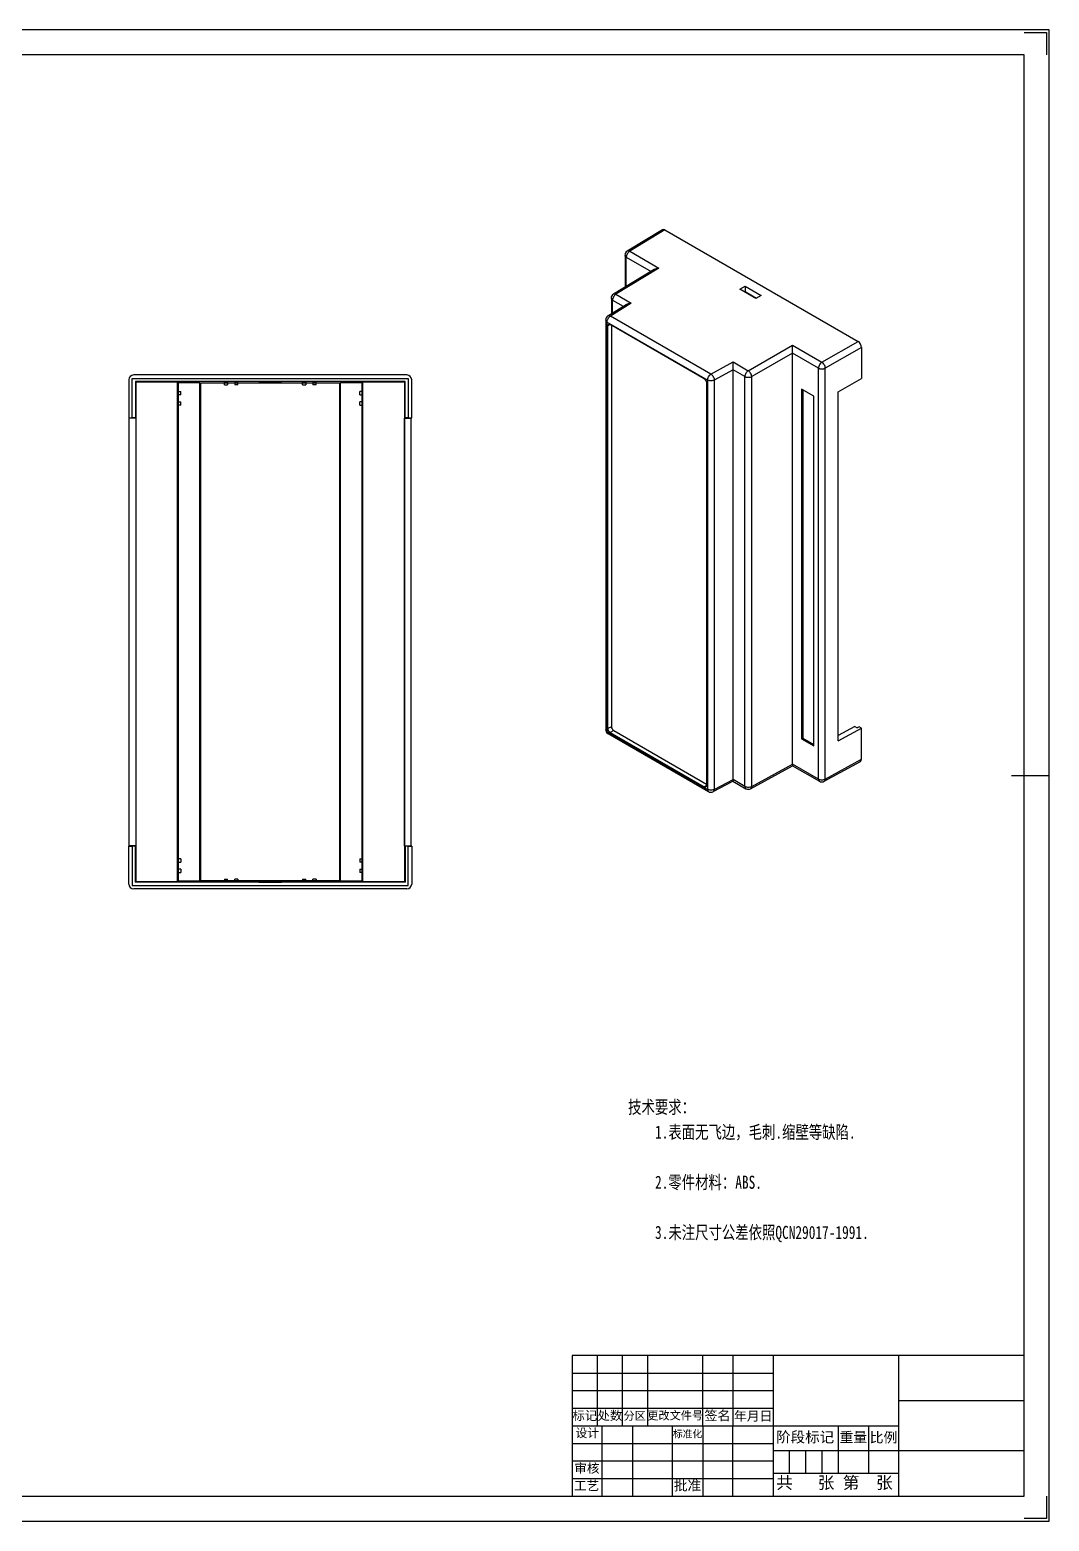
# Model space of a CAD drawing. Header units: millimetres. Extents: x 861 to 1514, y -315 to 146.
# Drawn here: x 1198.8 to 1514.2, y -315 to 146.4 of the extents above; entities that cross this region are included whole.
import ezdxf

# ---------------------------------------------------------------- set-up
doc = ezdxf.new("R2010")
doc.units = ezdxf.units.MM
doc.layers.get('0').update_dxf_attribs({"lineweight": 0})
for name, color, linetype, lineweight in [('图框_内框线', 5, 'Continuous', 50), ('图框_外框线', 7, 'Continuous', 0), ('图框_标题栏文字', 6, 'Continuous', 0), ('图框_角线', 5, 'Continuous', 140)]:
    doc.layers.add(name, color=color, linetype=linetype, lineweight=lineweight)
doc.styles.add('UserTxtStyle1', font='', dxfattribs={"width": 0.75})
doc.styles.add('工程字', font='')
doc.styles.get('UserTxtStyle1').set_extended_font_data('SimSun')
doc.styles.get('工程字').set_extended_font_data('FangSong_GB2312')

msp = doc.modelspace()

# ---------------------------------------------------------------- linework, layer by layer
at = {"color": 0, "linetype": 'Continuous', "lineweight": 25}
for p, q in [((1394.535, 84.52), (1383.629, 77.93)), ((1395.294, 84.451), (1384.394, 77.864)), ((1395.294, 84.451), (1455.045, 49.954)), ((1382.905, 76.646), (1382.905, 76.648)), ((1382.967, 76.648), (1382.967, 66.72)), ((1383.344, 66.949), (1383.344, 76.034)), ((1383.344, 76.034), (1391.022, 71.601)), ((1384.394, 77.864), (1393.465, 72.627)), ((1391.988, 72.186), (1379.415, 64.568)), ((1393.465, 72.627), (1380.151, 64.561)), ((1418.452, 66.132), (1420.078, 67.09)), ((1423.401, 63.274), (1418.452, 66.132)), ((1419.887, 65.303), (1420.078, 65.416)), ((1420.078, 67.09), (1420.078, 65.416)), ((1420.078, 67.09), (1425.028, 64.232)), ((1420.078, 65.416), (1423.593, 63.387)), ((1377.633, 57.86), (1383.36, 61.452)), ((1384.856, 61.845), (1378.419, 57.808)), ((1378.662, 63.342), (1378.662, 63.344)), ((1378.724, 63.344), (1378.724, 58.544)), ((1379.101, 58.781), (1379.101, 62.73)), ((1379.101, 62.73), (1382.38, 60.837)), ((1380.151, 64.561), (1384.856, 61.845)), ((1425.028, 64.232), (1423.401, 63.274)), ((1376.99, 56.594), (1376.99, -70.049)), ((1377.369, 55.977), (1377.369, -70.666)), ((1408.481, 38.015), (1377.369, 55.977)), ((1409.531, 39.846), (1378.419, 57.808)), ((1378.394, 55.18), (1377.687, 54.771)), ((1377.687, -69.827), (1377.687, 54.771)), ((1407.456, 38.401), (1378.394, 55.18)), ((1378.748, 54.975), (1378.748, -69.215)), ((1421.093, 40.924), (1434.79, 48.769)), ((1434.786, 46.322), (1422.149, 39.084)), ((1442.811, 41.701), (1434.786, 46.334)), ((1434.786, -80.769), (1434.786, 46.322)), ((1434.79, 48.769), (1443.861, 43.532)), ((1443.861, 43.532), (1455.045, 49.954)), ((1456.105, 48.117), (1444.919, 41.693)), ((1456.105, 48.117), (1456.105, 38.523)), ((1409.531, 39.846), (1416.388, 43.64)), ((1416.388, 43.64), (1421.093, 40.924)), ((1442.811, -85.415), (1442.811, 41.701)), ((1444.919, -85.422), (1444.919, 41.693)), ((1229.452, 38.094), (1229.452, 26.344)), ((1230.502, 26.344), (1230.502, 38.544)), ((1230.502, 38.544), (1315.902, 38.544)), ((1315.452, 39.594), (1230.952, 39.594)), ((1231.512, 37.536), (1231.512, 26.336)), ((1231.695, 37.391), (1231.512, 37.536)), ((1314.892, 37.536), (1231.512, 37.536)), ((1231.695, -117.203), (1231.695, 37.391)), ((1244.523, 37.391), (1231.695, 37.391)), ((1244.523, -117.203), (1244.523, 37.391)), ((1244.523, 37.391), (1244.795, 37.197)), ((1244.795, -117.009), (1244.795, 37.197)), ((1251.438, 37.197), (1244.795, 37.197)), ((1251.438, -117.009), (1251.438, 37.197)), ((1251.438, 37.197), (1251.706, 37.111)), ((1251.706, -116.923), (1251.706, 37.111)), ((1294.698, 37.111), (1251.706, 37.111)), ((1259.002, 36.544), (1259.002, 37.452)), ((1259.002, 37.452), (1260.002, 37.452)), ((1260.002, 37.452), (1260.002, 36.544)), ((1262.202, 37.452), (1262.202, 36.544)), ((1263.202, 37.452), (1262.202, 37.452)), ((1263.202, 36.544), (1263.202, 37.452)), ((1269.702, 37.506), (1269.702, 37.483)), ((1276.702, 37.506), (1269.702, 37.506)), ((1269.702, 37.483), (1276.702, 37.483)), ((1276.702, 37.483), (1276.702, 37.506)), ((1283.202, 36.544), (1283.202, 37.452)), ((1283.202, 37.452), (1284.202, 37.452)), ((1284.202, 37.452), (1284.202, 36.544)), ((1286.402, 37.452), (1286.402, 36.544)), ((1287.402, 37.452), (1286.402, 37.452)), ((1287.402, 36.544), (1287.402, 37.452)), ((1294.698, 37.111), (1294.966, 37.197)), ((1294.698, -116.923), (1294.698, 37.111)), ((1294.966, -117.009), (1294.966, 37.197)), ((1301.61, 37.197), (1294.966, 37.197)), ((1301.61, 37.197), (1301.881, 37.391)), ((1301.61, -117.009), (1301.61, 37.197)), ((1301.881, -117.203), (1301.881, 37.391)), ((1314.709, 37.391), (1301.881, 37.391)), ((1314.892, 37.536), (1314.709, 37.391)), ((1314.709, 37.391), (1314.709, -117.203)), ((1314.892, 26.336), (1314.892, 37.536)), ((1315.902, 38.544), (1315.902, 26.344)), ((1316.952, 26.344), (1316.952, 38.094)), ((1408.163, 37.176), (1408.163, -87.422)), ((1408.481, 38.015), (1408.481, -88.628)), ((1416.366, 41.204), (1410.568, 37.996)), ((1410.568, 37.996), (1410.568, -88.647)), ((1420.043, 39.093), (1416.366, 41.216)), ((1416.366, -85.571), (1416.366, 41.204)), ((1420.043, -87.706), (1420.043, 39.093)), ((1422.149, -87.714), (1422.149, 39.084)), ((1448.943, 34.411), (1456.105, 38.523)), ((1244.523, 34.494), (1245.502, 34.494)), ((1245.502, 33.494), (1244.523, 33.494)), ((1245.502, 33.494), (1245.502, 34.494)), ((1259.002, 36.544), (1260.002, 36.544)), ((1263.202, 36.544), (1262.202, 36.544)), ((1283.202, 36.544), (1284.202, 36.544)), ((1287.402, 36.544), (1286.402, 36.544)), ((1300.902, 33.494), (1300.902, 34.494)), ((1301.881, 34.494), (1300.902, 34.494)), ((1300.902, 33.494), (1301.881, 33.494)), ((1437.579, 35.257), (1437.579, -72.929)), ((1441.397, 33.053), (1437.579, 35.257)), ((1437.933, 35.053), (1437.933, -72.725)), ((1441.397, -75.134), (1441.397, 33.053)), ((1448.943, -73.612), (1448.943, 34.411)), ((1244.523, 31.294), (1245.502, 31.294)), ((1245.502, 30.294), (1244.523, 30.294)), ((1245.502, 30.294), (1245.502, 31.294)), ((1300.902, 30.294), (1300.902, 31.294)), ((1301.881, 31.294), (1300.902, 31.294)), ((1300.902, 30.294), (1301.881, 30.294)), ((1229.58, 26.244), (1229.452, 26.344)), ((1229.452, 26.344), (1230.502, 26.344)), ((1229.58, -106.056), (1229.58, 26.244)), ((1231.631, 26.244), (1229.58, 26.244)), ((1231.512, 26.336), (1230.502, 26.336)), ((1231.512, 26.336), (1231.631, 26.244)), ((1231.631, 26.244), (1231.631, -106.056)), ((1314.774, 26.244), (1314.892, 26.336)), ((1314.774, -106.056), (1314.774, 26.244)), ((1314.774, 26.244), (1316.824, 26.244)), ((1315.902, 26.336), (1314.892, 26.336)), ((1315.902, 26.344), (1316.952, 26.344)), ((1316.824, 26.244), (1316.952, 26.344)), ((1316.824, -106.056), (1316.824, 26.244)), ((1454.083, -69.142), (1448.943, -71.976)), ((1454.083, -69.142), (1454.797, -69.555)), ((1376.93, -70.049), (1376.93, -70.053)), ((1377.369, -70.666), (1408.481, -88.628)), ((1377.681, -71.353), (1377.68, -71.353)), ((1378.748, -69.215), (1377.687, -69.827)), ((1377.713, -71.299), (1408.824, -89.261)), ((1379.455, -70.439), (1378.394, -71.052)), ((1378.394, -71.052), (1407.456, -87.83)), ((1379.455, -70.439), (1408.163, -87.014)), ((1437.579, -72.929), (1437.933, -72.725)), ((1437.579, -72.929), (1441.397, -75.134)), ((1437.933, -72.725), (1441.397, -74.726)), ((1448.943, -73.612), (1456.105, -69.663)), ((1455.363, -69.235), (1454.797, -69.555)), ((1456.105, -69.663), (1455.363, -69.235)), ((1456.105, -79.257), (1456.105, -69.663)), ((1421.826, -88.408), (1434.791, -81.282)), ((1422.149, -87.714), (1434.786, -80.769)), ((1434.775, -81.282), (1443.122, -86.101)), ((1442.811, -85.415), (1434.786, -80.781)), ((1444.596, -86.116), (1455.786, -79.949)), ((1444.919, -85.422), (1456.105, -79.257)), ((1408.163, -87.422), (1407.456, -87.83)), ((1410.209, -89.287), (1416.34, -86.034)), ((1410.568, -88.647), (1416.366, -85.571)), ((1416.346, -86.079), (1420.353, -88.392)), ((1420.043, -87.706), (1416.366, -85.583)), ((1408.793, -89.315), (1408.792, -89.314)), ((1229.58, -106.056), (1229.452, -106.156)), ((1231.631, -106.056), (1229.58, -106.056)), ((1231.512, -106.148), (1231.631, -106.056)), ((1314.774, -106.056), (1316.824, -106.056)), ((1314.892, -106.148), (1314.774, -106.056)), ((1316.952, -106.156), (1316.824, -106.056)), ((1229.452, -106.156), (1230.502, -106.156)), ((1229.452, -117.906), (1229.452, -106.156)), ((1231.512, -106.148), (1230.502, -106.148)), ((1230.502, -106.156), (1230.502, -118.356)), ((1231.512, -117.348), (1231.512, -106.148)), ((1245.502, -110.106), (1244.523, -110.106)), ((1245.502, -110.106), (1245.502, -111.106)), ((1300.902, -110.106), (1301.881, -110.106)), ((1300.902, -110.106), (1300.902, -111.106)), ((1315.902, -106.148), (1314.892, -106.148)), ((1314.892, -106.148), (1314.892, -117.348)), ((1315.902, -106.156), (1316.952, -106.156)), ((1315.902, -118.356), (1315.902, -106.156)), ((1316.952, -106.156), (1316.952, -117.906)), ((1244.523, -111.106), (1245.502, -111.106)), ((1245.502, -113.306), (1244.523, -113.306)), ((1244.523, -114.306), (1245.502, -114.306)), ((1245.502, -113.306), (1245.502, -114.306)), ((1301.881, -111.106), (1300.902, -111.106)), ((1300.902, -113.306), (1301.881, -113.306)), ((1300.902, -113.306), (1300.902, -114.306)), ((1301.881, -114.306), (1300.902, -114.306)), ((1230.502, -118.356), (1315.902, -118.356)), ((1315.452, -119.406), (1230.952, -119.406)), ((1231.512, -117.348), (1231.695, -117.203)), ((1314.892, -117.348), (1231.512, -117.348)), ((1244.523, -117.203), (1231.695, -117.203)), ((1244.523, -117.203), (1244.795, -117.009)), ((1251.438, -117.009), (1244.795, -117.009)), ((1251.438, -117.009), (1251.706, -116.923)), ((1294.698, -116.923), (1251.706, -116.923)), ((1259.002, -116.356), (1260.002, -116.356)), ((1259.002, -116.356), (1259.002, -117.265)), ((1259.002, -117.265), (1260.002, -117.265)), ((1260.002, -117.265), (1260.002, -116.356)), ((1263.202, -116.356), (1262.202, -116.356)), ((1262.202, -117.265), (1262.202, -116.356)), ((1263.202, -117.265), (1262.202, -117.265)), ((1263.202, -116.356), (1263.202, -117.265)), ((1269.702, -117.295), (1276.702, -117.295)), ((1269.702, -117.319), (1269.702, -117.295)), ((1276.702, -117.319), (1269.702, -117.319)), ((1276.702, -117.295), (1276.702, -117.319)), ((1283.202, -116.356), (1284.202, -116.356)), ((1283.202, -116.356), (1283.202, -117.265)), ((1283.202, -117.265), (1284.202, -117.265)), ((1284.202, -117.265), (1284.202, -116.356)), ((1287.402, -116.356), (1286.402, -116.356)), ((1286.402, -117.265), (1286.402, -116.356)), ((1287.402, -117.265), (1286.402, -117.265)), ((1287.402, -116.356), (1287.402, -117.265)), ((1294.698, -116.923), (1294.966, -117.009)), ((1301.61, -117.009), (1294.966, -117.009)), ((1301.61, -117.009), (1301.881, -117.203)), ((1314.709, -117.203), (1301.881, -117.203)), ((1314.709, -117.203), (1314.892, -117.348))]:
    msp.add_line(p, q, dxfattribs=at)
for centre, radius, start, end in [((1384.405, 76.646), 1.5, 121.14186, 179.99998), ((1383.63, 76.649), 0.663, 180.23174, 200.6374), ((1380.162, 63.342), 1.5, 121.21119, 179.99997), ((1379.762, 63.993), 0.672, 100.33106, 120.81535), ((1379.387, 63.345), 0.663, 180.25087, 200.61967), ((1378.43, 56.589), 1.5, 122.08613, 180.02132), ((1378.43, -70.054), 1.499, 179.97648, 240.01187), ((1377.648, -70.048), 0.659, 180.42291, 194.27581), ((1378.043, -70.727), 0.66, 226.58301, 239.83283), ((1443.872, -84.802), 1.5, 240.00059, 298.86089), ((1409.156, -88.687), 0.663, 219.33952, 239.80592), ((1409.542, -88.015), 1.5, 240.00058, 297.9481), ((1421.103, -87.093), 1.5, 240.00059, 298.79341)]:
    msp.add_arc(centre, radius, start, end, dxfattribs=at)
for centre, major_axis, ratio, start_param, end_param in [((1395.294, 83.226), (-0.75, 1.299), 0.5772816, 5.4978302, 6.2947243), ((1455.044, 48.729), (-0.75, 1.299), 0.577432, 3.9270339, 5.4976999), ((1230.952, 38.094), (-1.176, 0.931), 0.9998661, 5.3821877, 6.9528537), ((1315.452, 38.094), (1.176, 0.931), 0.9998661, 5.6135169, 7.184183), ((1455.044, -78.645), (-0.75, 1.299), 0.5772816, 3.1300531, 3.9269036), ((1230.952, -117.906), (1.176, 0.931), 0.9998661, 2.4719243, 4.0425903), ((1315.452, -117.906), (1.176, -0.931), 0.9998661, 5.3821877, 6.9528537)]:
    msp.add_ellipse(centre, major_axis=major_axis, ratio=ratio, start_param=start_param, end_param=end_param, dxfattribs=at)
for points, knots in [([(1383.116, 76.228), (1383.105, 76.242), (1383.062, 76.3), (1383.028, 76.365), (1383.009, 76.415)], [0, 0, 0, 0, 0.05539394, 0.21623578, 0.21623578, 0.21623578, 0.21623578]), ([(1383.344, 76.034), (1383.321, 76.047), (1383.237, 76.101), (1383.162, 76.17), (1383.116, 76.228)], [0, 0, 0, 0, 0.07911222, 0.3002349, 0.3002349, 0.3002349, 0.3002349]), ([(1384.394, 77.864), (1384.244, 77.776), (1383.962, 77.536), (1383.633, 77.083), (1383.408, 76.571), (1383.344, 76.206), (1383.344, 76.034)], [0, 0, 0, 0, 0.5200953, 1.0946093, 1.6683675, 2.1864358, 2.1864358, 2.1864358, 2.1864358]), ([(1383.629, 77.93), (1383.679, 77.96), (1383.794, 78.004), (1383.986, 78.012), (1384.192, 77.964), (1384.326, 77.903), (1384.394, 77.864)], [0, 0, 0, 0, 0.17434386, 0.36124454, 0.56962755, 0.80226281, 0.80226281, 0.80226281, 0.80226281]), ([(1391.963, 72.219), (1392.069, 72.29), (1392.303, 72.404), (1392.801, 72.569), (1393.199, 72.623), (1393.465, 72.627)], [0, 0, 0, 0, 0.3825525, 0.7749938, 1.5723835, 1.5723835, 1.5723835, 1.5723835]), ([(1379.642, 64.654), (1379.66, 64.657), (1379.734, 64.668), (1379.81, 64.666), (1379.866, 64.659)], [0, 0, 0, 0, 0.05502251, 0.2244708, 0.2244708, 0.2244708, 0.2244708]), ([(1379.866, 64.659), (1379.89, 64.655), (1379.989, 64.637), (1380.084, 64.598), (1380.151, 64.561)], [0, 0, 0, 0, 0.07242987, 0.30306119, 0.30306119, 0.30306119, 0.30306119]), ([(1378.874, 62.924), (1378.862, 62.938), (1378.819, 62.997), (1378.785, 63.061), (1378.767, 63.112)], [0, 0, 0, 0, 0.05557468, 0.21691856, 0.21691856, 0.21691856, 0.21691856]), ([(1379.101, 62.73), (1379.078, 62.743), (1378.994, 62.797), (1378.919, 62.866), (1378.874, 62.924)], [0, 0, 0, 0, 0.07906552, 0.30007811, 0.30007811, 0.30007811, 0.30007811]), ([(1380.151, 64.561), (1380.002, 64.473), (1379.72, 64.232), (1379.39, 63.779), (1379.166, 63.267), (1379.101, 62.903), (1379.101, 62.73)], [0, 0, 0, 0, 0.5200953, 1.0946094, 1.6683675, 2.1864358, 2.1864358, 2.1864358, 2.1864358]), ([(1383.35, 61.445), (1383.568, 61.583), (1384.066, 61.776), (1384.59, 61.841), (1384.856, 61.845)], [0, 0, 0, 0, 0.7737935, 1.5717286, 1.5717286, 1.5717286, 1.5717286]), ([(1376.99, 56.589), (1376.99, 56.532), (1377.001, 56.455), (1377.024, 56.382), (1377.031, 56.364)], [0, 0, 0, 0, 0.17140868, 0.22949325, 0.22949325, 0.22949325, 0.22949325]), ([(1377.031, 56.364), (1377.037, 56.347), (1377.066, 56.277), (1377.107, 56.213), (1377.143, 56.169)], [0, 0, 0, 0, 0.05520797, 0.22538802, 0.22538802, 0.22538802, 0.22538802]), ([(1377.143, 56.169), (1377.157, 56.15), (1377.223, 56.076), (1377.304, 56.015), (1377.369, 55.977)], [0, 0, 0, 0, 0.07124647, 0.29808184, 0.29808184, 0.29808184, 0.29808184]), ([(1377.369, 55.977), (1377.369, 56.054), (1377.39, 56.22), (1377.488, 56.569), (1377.694, 57.006), (1377.967, 57.404), (1378.219, 57.666), (1378.352, 57.768), (1378.419, 57.808)], [0, 0, 0, 0, 0.2328847, 0.4977568, 1.0847617, 1.6723909, 1.9380211, 2.1719103, 2.1719103, 2.1719103, 2.1719103]), ([(1378.419, 57.808), (1378.35, 57.845), (1378.211, 57.907), (1377.999, 57.951), (1377.801, 57.939), (1377.684, 57.892), (1377.633, 57.86)], [0, 0, 0, 0, 0.23792869, 0.45162038, 0.64382218, 0.82347617, 0.82347617, 0.82347617, 0.82347617]), ([(1377.687, 54.771), (1377.687, 54.822), (1377.694, 54.919), (1377.732, 55.053), (1377.799, 55.16), (1377.863, 55.21), (1377.896, 55.228)], [0, 0, 0, 0, 0.15285743, 0.29027385, 0.41244016, 0.52674242, 0.52674242, 0.52674242, 0.52674242]), ([(1377.896, 55.228), (1377.964, 55.265), (1378.147, 55.295), (1378.312, 55.227), (1378.394, 55.18)], [0, 0, 0, 0, 0.23300865, 0.51763431, 0.51763431, 0.51763431, 0.51763431]), ([(1434.786, 46.334), (1434.788, 46.386), (1434.782, 46.493), (1434.766, 46.716), (1434.746, 46.947), (1434.747, 47.181), (1434.755, 47.355), (1434.761, 47.525), (1434.765, 47.741), (1434.766, 47.996), (1434.775, 48.355), (1434.785, 48.609), (1434.79, 48.769)], [0, 0, 0, 0, 0.1538452, 0.3216964, 0.6720612, 0.8481838, 1.0229356, 1.1940291, 1.3596224, 1.672019, 1.9576668, 2.436303, 2.436303, 2.436303, 2.436303]), ([(1416.366, 41.216), (1416.366, 41.321), (1416.364, 41.543), (1416.364, 42.098), (1416.371, 42.8), (1416.381, 43.386), (1416.388, 43.64)], [0, 0, 0, 0, 0.3173541, 0.6660246, 1.6630291, 2.4242915, 2.4242915, 2.4242915, 2.4242915]), ([(1443.861, 43.532), (1443.712, 43.444), (1443.43, 43.203), (1443.101, 42.75), (1442.876, 42.238), (1442.811, 41.873), (1442.811, 41.701)], [0, 0, 0, 0, 0.5200953, 1.0946093, 1.6683675, 2.1864358, 2.1864358, 2.1864358, 2.1864358]), ([(1442.811, 41.701), (1442.879, 41.662), (1443.032, 41.597), (1443.383, 41.508), (1443.863, 41.467), (1444.344, 41.504), (1444.696, 41.591), (1444.851, 41.655), (1444.919, 41.693)], [0, 0, 0, 0, 0.2325345, 0.4969474, 1.0828836, 1.6696075, 1.9349772, 2.1687797, 2.1687797, 2.1687797, 2.1687797]), ([(1444.919, 41.693), (1444.918, 41.866), (1444.85, 42.232), (1444.622, 42.746), (1444.292, 43.201), (1444.01, 43.443), (1443.861, 43.532)], [0, 0, 0, 0, 0.5203466, 1.097964, 1.6753784, 2.1951783, 2.1951783, 2.1951783, 2.1951783]), ([(1407.456, 38.401), (1407.557, 38.343), (1407.696, 38.224), (1407.854, 38.037), (1407.957, 37.872), (1408.048, 37.701), (1408.114, 37.524), (1408.151, 37.348), (1408.163, 37.232), (1408.163, 37.176)], [0, 0, 0, 0, 0.3484192, 0.5386192, 0.733671, 0.9297695, 1.1191616, 1.2995541, 1.4676102, 1.4676102, 1.4676102, 1.4676102]), ([(1408.481, 38.015), (1408.481, 38.093), (1408.502, 38.258), (1408.6, 38.607), (1408.806, 39.044), (1409.079, 39.442), (1409.331, 39.704), (1409.464, 39.806), (1409.531, 39.846)], [0, 0, 0, 0, 0.2328847, 0.4977568, 1.0847617, 1.6723909, 1.9380211, 2.1719103, 2.1719103, 2.1719103, 2.1719103]), ([(1410.568, 37.996), (1410.5, 37.959), (1410.345, 37.897), (1409.995, 37.814), (1409.519, 37.78), (1409.045, 37.822), (1408.699, 37.912), (1408.547, 37.977), (1408.481, 38.015)], [0, 0, 0, 0, 0.233144, 0.4966391, 1.0769419, 1.6553381, 1.9165161, 2.1465837, 2.1465837, 2.1465837, 2.1465837]), ([(1409.531, 39.846), (1409.678, 39.756), (1409.954, 39.51), (1410.278, 39.052), (1410.5, 38.535), (1410.567, 38.169), (1410.568, 37.996)], [0, 0, 0, 0, 0.5165678, 1.093044, 1.6711436, 2.1920787, 2.1920787, 2.1920787, 2.1920787]), ([(1421.093, 40.924), (1420.943, 40.836), (1420.661, 40.595), (1420.332, 40.142), (1420.107, 39.63), (1420.043, 39.266), (1420.043, 39.093)], [0, 0, 0, 0, 0.5200953, 1.0946094, 1.6683675, 2.1864358, 2.1864358, 2.1864358, 2.1864358]), ([(1420.043, 39.093), (1420.11, 39.054), (1420.263, 38.989), (1420.613, 38.9), (1421.093, 38.859), (1421.574, 38.896), (1421.926, 38.982), (1422.081, 39.046), (1422.149, 39.084)], [0, 0, 0, 0, 0.2323543, 0.4965306, 1.081915, 1.6681707, 1.9334052, 2.1671621, 2.1671621, 2.1671621, 2.1671621]), ([(1422.149, 39.084), (1422.148, 39.162), (1422.126, 39.328), (1422.025, 39.679), (1421.817, 40.117), (1421.543, 40.518), (1421.292, 40.781), (1421.159, 40.884), (1421.092, 40.924)], [0, 0, 0, 0, 0.2334956, 0.4998572, 1.090939, 1.6817478, 1.9477782, 2.1808359, 2.1808359, 2.1808359, 2.1808359]), ([(1377.01, -70.211), (1377.033, -70.301), (1377.124, -70.484), (1377.28, -70.614), (1377.369, -70.666)], [0, 0, 0, 0, 0.28090569, 0.59195784, 0.59195784, 0.59195784, 0.59195784]), ([(1377.589, -71.207), (1377.521, -71.142), (1377.405, -70.972), (1377.369, -70.77), (1377.369, -70.666)], [0, 0, 0, 0, 0.28317232, 0.59661808, 0.59661808, 0.59661808, 0.59661808]), ([(1378.394, -71.052), (1378.294, -70.994), (1378.155, -70.875), (1377.997, -70.688), (1377.894, -70.523), (1377.802, -70.352), (1377.737, -70.175), (1377.7, -69.999), (1377.687, -69.883), (1377.687, -69.827)], [0, 0, 0, 0, 0.3484192, 0.5386192, 0.733671, 0.9297695, 1.1191616, 1.2995541, 1.4676102, 1.4676102, 1.4676102, 1.4676102]), ([(1378.748, -69.215), (1378.748, -69.457), (1378.878, -69.828), (1379.165, -70.22), (1379.354, -70.382), (1379.455, -70.439)], [0, 0, 0, 0, 0.7268605, 1.1121185, 1.4594088, 1.4594088, 1.4594088, 1.4594088]), ([(1434.786, -80.781), (1434.786, -80.822), (1434.786, -80.898), (1434.784, -81.004), (1434.783, -81.092), (1434.783, -81.163), (1434.783, -81.216), (1434.782, -81.251), (1434.783, -81.27), (1434.782, -81.279), (1434.783, -81.284), (1434.782, -81.286), (1434.783, -81.287)], [0, 0, 0, 0, 0.12217563, 0.22839989, 0.31711743, 0.38762708, 0.44073072, 0.47738179, 0.4898498, 0.49860667, 0.50380303, 0.50559136, 0.50559136, 0.50559136, 0.50559136]), ([(1408.163, -87.422), (1408.163, -87.473), (1408.156, -87.57), (1408.118, -87.704), (1408.051, -87.811), (1407.988, -87.861), (1407.954, -87.879)], [0, 0, 0, 0, 0.15285743, 0.29027385, 0.41244016, 0.52674242, 0.52674242, 0.52674242, 0.52674242]), ([(1416.366, -85.583), (1416.369, -85.682), (1416.352, -85.833), (1416.324, -85.986), (1416.333, -86.038)], [0, 0, 0, 0, 0.29780939, 0.45657287, 0.45657287, 0.45657287, 0.45657287]), ([(1416.333, -86.038), (1416.334, -86.042), (1416.336, -86.053), (1416.34, -86.064), (1416.343, -86.072)], [0, 0, 0, 0, 0.010764602, 0.034461486, 0.034461486, 0.034461486, 0.034461486]), ([(1416.343, -86.072), (1416.343, -86.073), (1416.344, -86.075), (1416.346, -86.079), (1416.347, -86.08)], [0, 0, 0, 0, 0.0034728782, 0.0094453282, 0.0094453282, 0.0094453282, 0.0094453282]), ([(1442.811, -85.415), (1442.811, -85.491), (1442.823, -85.635), (1442.881, -85.834), (1442.98, -85.995), (1443.073, -86.073), (1443.122, -86.101)], [0, 0, 0, 0, 0.22788008, 0.43216421, 0.61565284, 0.78702983, 0.78702983, 0.78702983, 0.78702983]), ([(1442.811, -85.415), (1442.879, -85.453), (1443.032, -85.518), (1443.383, -85.608), (1443.863, -85.648), (1444.344, -85.611), (1444.696, -85.524), (1444.851, -85.461), (1444.919, -85.422)], [0, 0, 0, 0, 0.2325347, 0.496948, 1.0828847, 1.669609, 1.9349788, 2.1687813, 2.1687813, 2.1687813, 2.1687813]), ([(1444.596, -86.116), (1444.647, -86.088), (1444.742, -86.011), (1444.844, -85.848), (1444.905, -85.647), (1444.918, -85.5), (1444.919, -85.422)], [0, 0, 0, 0, 0.17343197, 0.35954537, 0.56732421, 0.79954306, 0.79954306, 0.79954306, 0.79954306]), ([(1407.954, -87.879), (1407.886, -87.916), (1407.704, -87.946), (1407.538, -87.878), (1407.456, -87.83)], [0, 0, 0, 0, 0.23300865, 0.5176343, 0.5176343, 0.5176343, 0.5176343]), ([(1408.494, -88.775), (1408.492, -88.763), (1408.484, -88.714), (1408.481, -88.665), (1408.481, -88.628)], [0, 0, 0, 0, 0.03604118, 0.14790202, 0.14790202, 0.14790202, 0.14790202]), ([(1410.568, -88.647), (1410.5, -88.684), (1410.345, -88.746), (1409.995, -88.829), (1409.519, -88.862), (1409.045, -88.82), (1408.699, -88.731), (1408.547, -88.666), (1408.481, -88.628)], [0, 0, 0, 0, 0.233144, 0.4966391, 1.0769419, 1.6553381, 1.9165161, 2.1465837, 2.1465837, 2.1465837, 2.1465837]), ([(1408.644, -89.107), (1408.625, -89.085), (1408.554, -88.985), (1408.51, -88.866), (1408.494, -88.775)], [0, 0, 0, 0, 0.08838139, 0.36699865, 0.36699865, 0.36699865, 0.36699865]), ([(1410.395, -89.137), (1410.383, -89.152), (1410.329, -89.209), (1410.266, -89.256), (1410.214, -89.284)], [0, 0, 0, 0, 0.05928707, 0.2337202, 0.2337202, 0.2337202, 0.2337202]), ([(1410.554, -88.795), (1410.548, -88.828), (1410.518, -88.951), (1410.456, -89.066), (1410.395, -89.137)], [0, 0, 0, 0, 0.10054227, 0.37960013, 0.37960013, 0.37960013, 0.37960013]), ([(1410.568, -88.647), (1410.568, -88.66), (1410.567, -88.709), (1410.561, -88.759), (1410.554, -88.795)], [0, 0, 0, 0, 0.03831958, 0.14904121, 0.14904121, 0.14904121, 0.14904121]), ([(1420.043, -87.706), (1420.11, -87.745), (1420.263, -87.809), (1420.613, -87.899), (1421.093, -87.939), (1421.574, -87.903), (1421.926, -87.816), (1422.081, -87.753), (1422.149, -87.714)], [0, 0, 0, 0, 0.2323546, 0.4965312, 1.0819163, 1.6681724, 1.933407, 2.1671639, 2.1671639, 2.1671639, 2.1671639]), ([(1420.043, -87.706), (1420.043, -87.782), (1420.054, -87.926), (1420.113, -88.125), (1420.211, -88.286), (1420.304, -88.364), (1420.353, -88.392)], [0, 0, 0, 0, 0.22788008, 0.43216421, 0.61565284, 0.78702983, 0.78702983, 0.78702983, 0.78702983]), ([(1421.826, -88.408), (1421.876, -88.38), (1421.972, -88.303), (1422.074, -88.14), (1422.135, -87.939), (1422.148, -87.792), (1422.149, -87.714)], [0, 0, 0, 0, 0.17334284, 0.35943008, 0.56727704, 0.79965796, 0.79965796, 0.79965796, 0.79965796])]:
    msp.add_open_spline(points, degree=3, knots=knots, dxfattribs=at)
at = {"layer": '图框_内框线', "color": 0, "linetype": 'Continuous', "lineweight": 25}
for points in [[(880.351, -307.245), (1506.415, -307.245), (1506.415, 138.611), (880.351, 138.611), (880.351, -307.245)], [(1502.531, -84.317), (1514.182, -84.317)], [(1506.415, -263.747), (1366.599, -263.747), (1366.599, -307.245), (1506.415, -307.245), (1506.415, -263.747)]]:
    msp.add_lwpolyline(points, dxfattribs=at)
at = {"layer": '图框_外框线', "color": 0, "linetype": 'Continuous', "lineweight": 25}
for p, q in [((1374.367, -263.747), (1374.367, -285.496)), ((1382.134, -285.496), (1382.134, -263.747)), ((1389.902, -263.747), (1389.902, -285.496)), ((1406.99, -285.496), (1406.99, -263.747)), ((1416.311, -263.747), (1416.311, -285.496)), ((1428.739, -263.747), (1428.739, -307.245)), ((1467.577, -263.747), (1467.577, -307.245)), ((1366.599, -269.184), (1428.739, -269.184)), ((1366.599, -274.621), (1428.739, -274.621)), ((1366.599, -280.059), (1428.739, -280.059)), ((1467.577, -277.728), (1506.415, -277.728)), ((1366.599, -285.496), (1467.577, -285.496)), ((1375.92, -307.245), (1375.92, -285.496)), ((1385.241, -285.496), (1385.241, -307.245)), ((1397.669, -307.245), (1397.669, -285.496)), ((1406.99, -285.496), (1406.99, -307.245)), ((1416.311, -307.245), (1416.311, -285.496)), ((1448.935, -285.496), (1448.935, -300.254)), ((1458.256, -285.496), (1458.256, -300.254)), ((1366.599, -290.933), (1428.739, -290.933)), ((1506.415, -293.264), (1428.739, -293.264)), ((1433.788, -293.264), (1433.788, -300.254)), ((1438.837, -293.264), (1438.837, -300.254)), ((1443.886, -293.264), (1443.886, -300.254)), ((1366.599, -296.371), (1428.739, -296.371)), ((1366.599, -301.808), (1428.739, -301.808)), ((1467.577, -300.254), (1428.739, -300.254))]:
    msp.add_line(p, q, dxfattribs=at)
msp.add_lwpolyline([(860.933, -315.013), (1514.182, -315.013), (1514.182, 146.379), (860.933, 146.379), (860.933, -315.013)], dxfattribs=at)
at = {"layer": '图框_角线', "color": 0, "linetype": 'Continuous', "lineweight": 25}
for points in [[(1506.415, 145.602), (1513.405, 145.602), (1513.405, 138.611)], [(1513.405, -307.245), (1513.405, -314.236), (1506.415, -314.236)], [(1513.405, -307.245), (1513.405, -314.236), (1506.415, -314.236)]]:
    msp.add_lwpolyline(points, dxfattribs=at)

# ---------------------------------------------------------------- texts
at = {"color": 0, "linetype": 'Continuous', "lineweight": 25, "char_height": 4.04559, "attachment_point": 1, "style": 'UserTxtStyle1'}
for s, insert in [('\\fSimSun|b0|i0|p34;技术要求：', (1383.908, -184.851)), ('\\fSimSun|b0|i0|p34;1.表面无飞边，毛刺.缩壁等缺陷.', (1392.237, -192.611)), ('\\fSimSun|b0|i0|p34;2.零件材料：ABS.', (1392.237, -208.13)), ('\\fSimSun|b0|i0|p34;3.未注尺寸公差依照QCN29017-1991.', (1392.237, -223.649))]:
    msp.add_mtext(s, dxfattribs=dict(at, insert=insert))
at = {"layer": '图框_标题栏文字', "color": 0, "linetype": 'Continuous', "lineweight": 25, "attachment_point": 1, "style": '工程字'}
for s, insert, char_height in [('\\fFangSong_GB2312|b0|i0|p34;标记', (1366.661, -280.918), 2.82065), ('\\fFangSong_GB2312|b0|i0|p34;处数', (1374.452, -280.916), 2.81078), ('\\fFangSong_GB2312|b0|i0|p34;分区', (1382.51, -281.164), 2.51713), ('\\fFangSong_GB2312|b0|i0|p34;更改文件号', (1389.865, -281.064), 2.52602), ('\\fFangSong_GB2312|b0|i0|p34;签名', (1407.512, -280.862), 2.96508), ('\\fFangSong_GB2312|b0|i0|p34;年月日', (1416.674, -281.028), 2.8993), ('\\fFangSong_GB2312|b0|i0|p34;设计', (1367.643, -286.389), 2.66723), ('\\fFangSong_GB2312|b0|i0|p34;标准化', (1397.761, -286.895), 2.22078), ('\\fFangSong_GB2312|b0|i0|p34;阶段标记', (1429.709, -287.344), 3.2903), ('\\fFangSong_GB2312|b0|i0|p34;重量', (1449.32, -287.471), 3.1387), ('\\fFangSong_GB2312|b0|i0|p34;比例', (1458.658, -287.523), 3.14243), ('\\fFangSong_GB2312|b0|i0|p34;审核', (1367.272, -297.199), 2.85317), ('\\fFangSong_GB2312|b0|i0|p34;工艺', (1367.194, -302.581), 2.85317), ('\\fFangSong_GB2312|b0|i0|p34;批准', (1398.047, -302.421), 3.10788), ('\\fFangSong_GB2312|b0|i0|p34;共   张 第  张', (1429.722, -301.202), 3.77922)]:
    msp.add_mtext(s, dxfattribs=dict(at, insert=insert, char_height=char_height))

doc.saveas('drawing.dxf')
